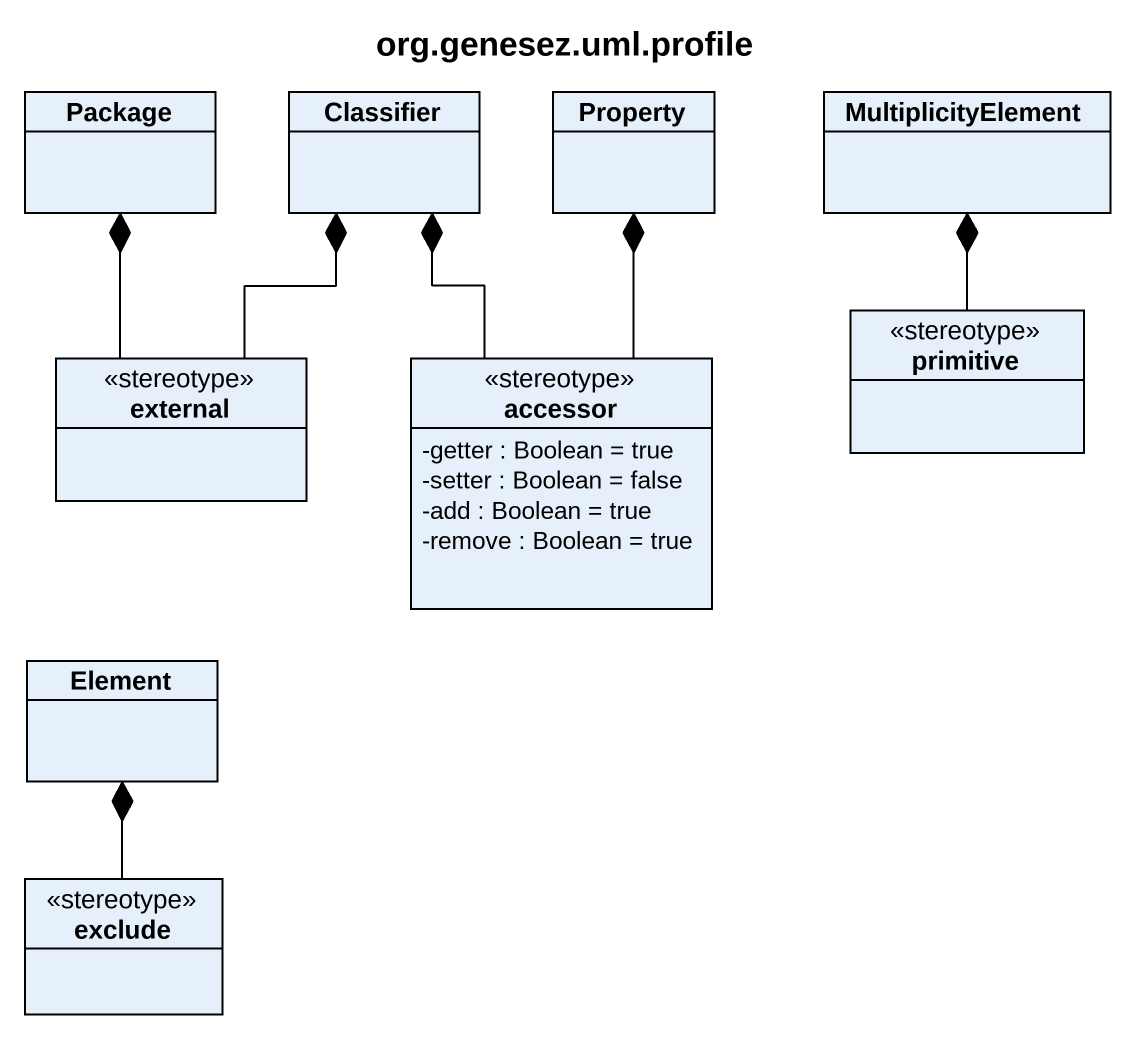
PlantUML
@startuml
title org.genesez.uml.profile
hide circle
hide empty members
skinparam classAttributeIconSize 0
class "Package" as Package_
class Classifier
class Property
class MultiplicityElement
class external <<stereotype>>
class accessor <<stereotype>> {
  -getter : Boolean = true
  -setter : Boolean = false
  -add : Boolean = true
  -remove : Boolean = true
}
class primitive <<stereotype>>
class Element
class exclude <<stereotype>>
external -up-* Package_
external -up-* Classifier
accessor -up-* Classifier
accessor -up-* Property
primitive -up-* MultiplicityElement
exclude -up-* Element
@enduml
